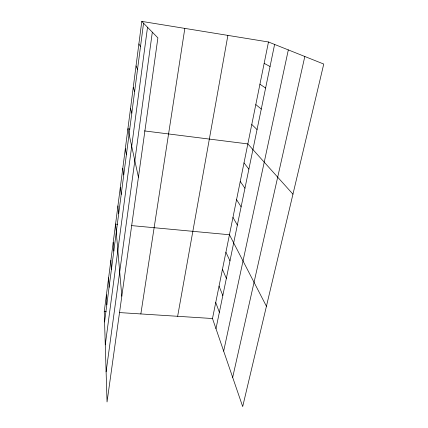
<?xml version="1.0" encoding="UTF-8"?>
<svg xmlns="http://www.w3.org/2000/svg" width="428" height="428" viewBox="0 0 428 428"><rect width="100%" height="100%" fill="white"/><g stroke="black" fill="none" stroke-linecap="round" stroke-linejoin="round"><path stroke-width="0.64" d="M141.791 21.4L157.889 37.873L107.037 401.983L104.25 311.6L141.791 21.4L268.484 41.987L323.75 64.05L242.687 406.6L212.491 318.528L268.484 41.987M104.566 321.958L143.551 23.203M105.277 344.856L147.521 27.258M106.107 371.809L152.325 32.18M140.849 313.943L184.832 28.392M177.641 316.297L227.889 35.39M215.98 328.709L274.605 44.432M223.667 351.131L288.322 49.91M232.672 377.389L304.822 56.496M104.25 311.6L106.219 311.723M119.375 312.568L212.491 318.528M117.507 224.283L115.565 224.101L121.809 296.219M131.738 225.615L229.456 234.747L266.43 306.277M129.877 129.085L127.892 128.833L138.431 177.192M144.407 130.909L247.844 143.92L292.955 194.184M264.156 63.36L270.052 66.511M259.93 84.22L265.611 88.045M255.81 104.587L261.278 109.054M251.782 124.484L257.051 129.561M243.997 162.913L248.893 169.124M240.242 181.477L244.955 188.213M138.87 43.972L140.502 46.566M236.566 199.63L241.108 206.863M232.971 217.381L237.347 225.091M225.909 252.247L229.975 260.855M136.024 65.976L137.532 69.325M222.448 269.367L226.359 278.398M219.056 286.107L222.822 295.545M215.739 302.494L219.361 312.312M133.247 87.446L134.638 91.506M130.54 108.391L131.819 113.131M125.313 148.789L126.383 154.786M122.788 168.279L123.762 174.859M120.327 187.32L121.204 194.446M117.919 205.922L118.711 213.572M113.201 242.409L113.821 251.049M110.884 260.299L111.424 269.399M108.621 277.783L109.087 287.327M106.412 294.881L106.802 304.843"/></g></svg>
